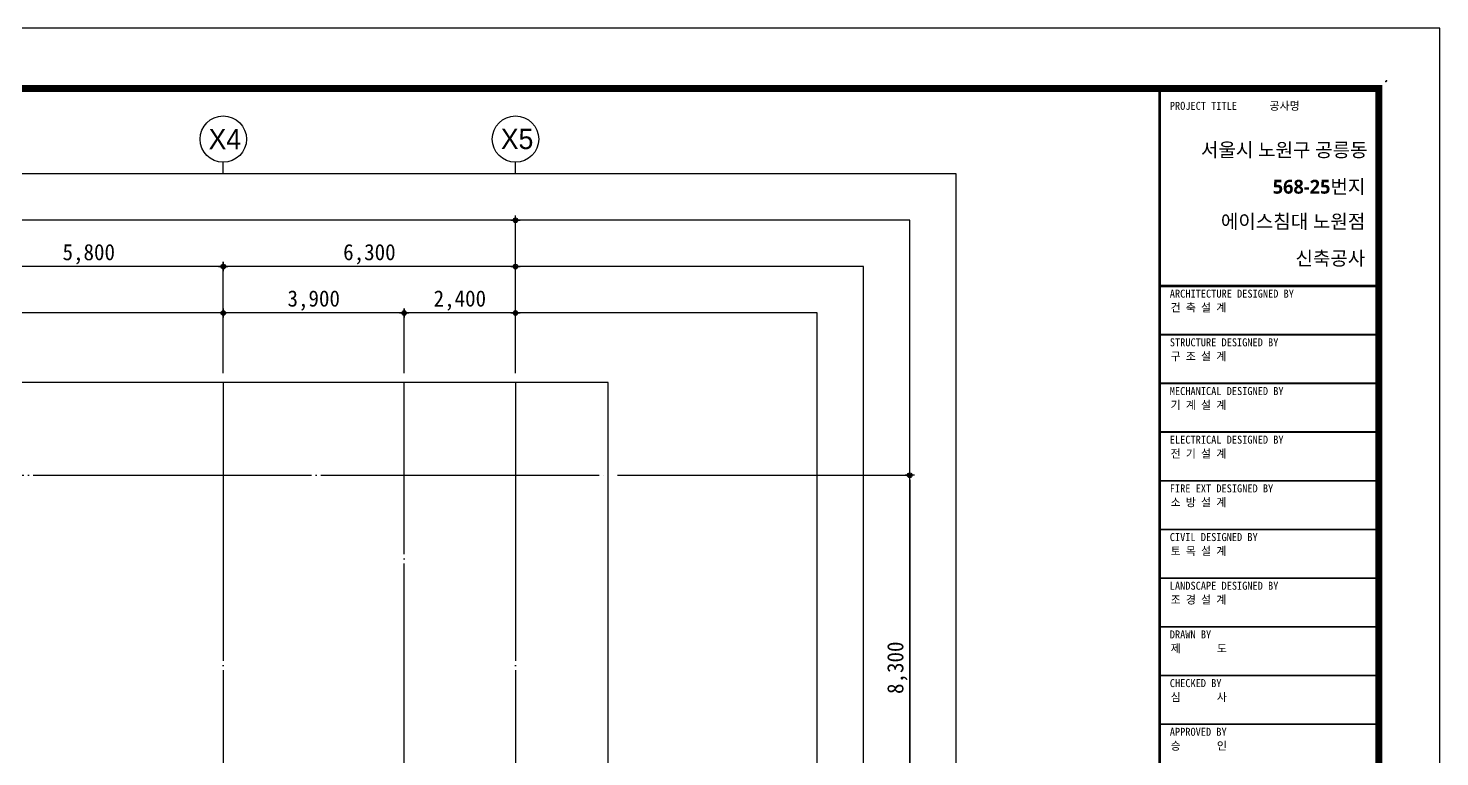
# Model space of a CAD drawing. Header units: millimetres. Extents: x 189000 to 252000, y 0 to 44550.
# Drawn here: x 221570 to 252000, y 28839 to 44550 of the extents above; entities that cross this region are included whole.
import ezdxf
from ezdxf.enums import TextEntityAlignment as Align

# ---------------------------------------------------------------- set-up
doc = ezdxf.new("R2010")
doc.units = ezdxf.units.MM
doc.header["$LTSCALE"] = 100
doc.linetypes.add('CEN', pattern=[62, 60, -1, 0, -1])
for name, color, linetype in [('A-TITLE', 2, 'Continuous'), ('CEN', 1, 'CEN'), ('DIM', 7, 'Continuous'), ('FOR', 4, 'Continuous'), ('TEXT', 3, 'Continuous'), ('새로운 블럭$0$FOR', 4, 'Continuous')]:
    doc.layers.add(name, color=color, linetype=linetype)
doc.styles.add('buble', font='')
doc.styles.get("Standard").update_dxf_attribs({"font": 'Arial.ttf'})
doc.styles.add('돋움', font='')
doc.styles.add('돋음체', font='')
doc.styles.add('맑은 고딕', font='')
doc.styles.add('새로운 블럭$0$돋음체', font='')
doc.styles.get('buble').set_extended_font_data('HY울릉도L')
doc.styles.get('돋움').set_extended_font_data('DotumChe')
doc.styles.get('돋음체').set_extended_font_data('DotumChe')
doc.styles.get('맑은 고딕').set_extended_font_data('Malgun Gothic', bold=True)
doc.styles.get('새로운 블럭$0$돋음체').set_extended_font_data('DotumChe')
doc.dimstyles.new('ISO-25', dxfattribs={"dimtxt": 2.5, "dimasz": 2.5, "dimexe": 1.25, "dimexo": 0.625, "dimtad": 1, "dimtxsty": 'Standard', "dimcen": 2.5, "dimadec": 0, "dimazin": 0, "dimtfac": 1, "dimtmove": 0, "dimatfit": 3, "dimfxl": 1, "dimarcsym": 0})

# ---------------------------------------------------------------- blocks, each defined once
blk = doc.blocks.new('Z_DOT')
at = {"layer": 'DIM', "color": 7}
for p, q in [((-1, 0), (1, 0)), ((0, -1), (0, 1))]:
    blk.add_line(p, q, dxfattribs=at)
for radius in [0.5, 0.25]:
    blk.add_circle((0, 0), radius, dxfattribs=at)
blk = doc.blocks.new('*D25')
at = {"layer": 'Defpoints', "color": 0, "transparency": 16777216}
for p in [(219975, 39409), (219975, 36909), (225775, 36909)]:
    blk.add_point(p, dxfattribs=at)
at = {"layer": 'DIM', "color": 6, "lineweight": -2, "transparency": 16777216}
for p, q in [((219975, 37109), (219975, 39409)), ((225675, 39409), (220075, 39409)), ((225775, 37109), (225775, 39409))]:
    blk.add_line(p, q, dxfattribs=at)
at = {"layer": 'DIM', "color": 6, "lineweight": -2, "transparency": 16777216, "xscale": 100, "yscale": 100, "zscale": 100, "rotation": 180}
blk.add_blockref('Z_DOT', (219975, 39409), dxfattribs=at)
at = {"layer": 'DIM', "color": 6, "lineweight": -2, "transparency": 16777216, "xscale": 100, "yscale": 100, "zscale": 100}
blk.add_blockref('Z_DOT', (225775, 39409), dxfattribs=at)
at = {"layer": 'DIM', "color": 0, "transparency": 16777216, "insert": (222875, 39677), "char_height": 350, "attachment_point": 5, "style": '돋움'}
blk.add_mtext('5,800', dxfattribs=at)
blk = doc.blocks.new('*D26')
at = {"layer": 'Defpoints', "color": 0, "transparency": 16777216}
for p in [(225775, 38409), (225775, 36909), (229675, 36909)]:
    blk.add_point(p, dxfattribs=at)
at = {"layer": 'DIM', "color": 6, "lineweight": -2, "transparency": 16777216}
for p, q in [((225775, 37109), (225775, 38409)), ((229575, 38409), (225875, 38409)), ((229675, 37109), (229675, 38409))]:
    blk.add_line(p, q, dxfattribs=at)
at = {"layer": 'DIM', "color": 6, "lineweight": -2, "transparency": 16777216, "xscale": 100, "yscale": 100, "zscale": 100, "rotation": 180}
blk.add_blockref('Z_DOT', (225775, 38409), dxfattribs=at)
at = {"layer": 'DIM', "color": 6, "lineweight": -2, "transparency": 16777216, "xscale": 100, "yscale": 100, "zscale": 100}
blk.add_blockref('Z_DOT', (229675, 38409), dxfattribs=at)
at = {"layer": 'DIM', "color": 0, "transparency": 16777216, "insert": (227725, 38677), "char_height": 350, "attachment_point": 5, "style": '돋움'}
blk.add_mtext('3,900', dxfattribs=at)
blk = doc.blocks.new('*D27')
at = {"layer": 'Defpoints', "color": 0, "transparency": 16777216}
for p in [(229675, 38409), (229675, 36909), (232075, 36909)]:
    blk.add_point(p, dxfattribs=at)
at = {"layer": 'DIM', "color": 6, "lineweight": -2, "transparency": 16777216}
for p, q in [((229675, 37109), (229675, 38409)), ((231975, 38409), (229775, 38409)), ((232075, 37109), (232075, 38409))]:
    blk.add_line(p, q, dxfattribs=at)
at = {"layer": 'DIM', "color": 6, "lineweight": -2, "transparency": 16777216, "xscale": 100, "yscale": 100, "zscale": 100, "rotation": 180}
blk.add_blockref('Z_DOT', (229675, 38409), dxfattribs=at)
at = {"layer": 'DIM', "color": 6, "lineweight": -2, "transparency": 16777216, "xscale": 100, "yscale": 100, "zscale": 100}
blk.add_blockref('Z_DOT', (232075, 38409), dxfattribs=at)
at = {"layer": 'DIM', "color": 0, "transparency": 16777216, "insert": (230875, 38677), "char_height": 350, "attachment_point": 5, "style": '돋움'}
blk.add_mtext('2,400', dxfattribs=at)
blk = doc.blocks.new('*D28')
at = {"layer": 'Defpoints', "color": 0, "transparency": 16777216}
for p in [(225775, 39409), (225775, 36909), (232075, 36909)]:
    blk.add_point(p, dxfattribs=at)
at = {"layer": 'DIM', "color": 6, "lineweight": -2, "transparency": 16777216}
for p, q in [((225775, 37109), (225775, 39409)), ((231975, 39409), (225875, 39409)), ((232075, 37109), (232075, 39409))]:
    blk.add_line(p, q, dxfattribs=at)
at = {"layer": 'DIM', "color": 6, "lineweight": -2, "transparency": 16777216, "xscale": 100, "yscale": 100, "zscale": 100, "rotation": 180}
blk.add_blockref('Z_DOT', (225775, 39409), dxfattribs=at)
at = {"layer": 'DIM', "color": 6, "lineweight": -2, "transparency": 16777216, "xscale": 100, "yscale": 100, "zscale": 100}
blk.add_blockref('Z_DOT', (232075, 39409), dxfattribs=at)
at = {"layer": 'DIM', "color": 0, "transparency": 16777216, "insert": (228925, 39677), "char_height": 350, "attachment_point": 5, "style": '돋움'}
blk.add_mtext('6,300', dxfattribs=at)
blk = doc.blocks.new('*D29')
at = {"layer": 'Defpoints', "color": 0, "transparency": 16777216}
for p in [(205075, 40409), (205075, 36909), (232075, 36909)]:
    blk.add_point(p, dxfattribs=at)
at = {"layer": 'DIM', "color": 6, "lineweight": -2, "transparency": 16777216}
for p, q in [((205075, 37109), (205075, 40409)), ((231975, 40409), (205175, 40409)), ((232075, 37109), (232075, 40409))]:
    blk.add_line(p, q, dxfattribs=at)
at = {"layer": 'DIM', "color": 6, "lineweight": -2, "transparency": 16777216, "xscale": 100, "yscale": 100, "zscale": 100, "rotation": 180}
blk.add_blockref('Z_DOT', (205075, 40409), dxfattribs=at)
at = {"layer": 'DIM', "color": 6, "lineweight": -2, "transparency": 16777216, "xscale": 100, "yscale": 100, "zscale": 100}
blk.add_blockref('Z_DOT', (232075, 40409), dxfattribs=at)
at = {"layer": 'DIM', "color": 0, "transparency": 16777216, "insert": (218575, 40677), "char_height": 350, "attachment_point": 5, "style": '돋움'}
blk.add_mtext('27,000', dxfattribs=at)
blk = doc.blocks.new('*D40')
at = {"layer": 'Defpoints', "color": 0, "transparency": 16777216}
for p in [(234075, 34909), (234075, 26609), (240575, 26609)]:
    blk.add_point(p, dxfattribs=at)
at = {"layer": 'DIM', "color": 6, "lineweight": -2, "transparency": 16777216}
for p, q in [((234275, 34909), (240575, 34909)), ((240575, 34809), (240575, 26709)), ((234275, 26609), (240575, 26609))]:
    blk.add_line(p, q, dxfattribs=at)
at = {"layer": 'DIM', "color": 6, "lineweight": -2, "transparency": 16777216, "xscale": 100, "yscale": 100, "zscale": 100}
for p, rotation in [((240575, 34909), 90), ((240575, 26609), 270)]:
    blk.add_blockref('Z_DOT', p, dxfattribs=dict(at, rotation=rotation))
at = {"layer": 'DIM', "color": 0, "transparency": 16777216, "insert": (240307, 30759), "char_height": 350, "attachment_point": 5, "rotation": 90, "style": '돋움'}
blk.add_mtext('8,300', dxfattribs=at)
blk = doc.blocks.new('A$C0DB842BB')
for p in [(61838, 43400), (61852, 43414)]:
    blk.add_point(p)
at = {"layer": 'FOR', "color": 1}
blk.add_lwpolyline([(63000, 0), (63000, 44550), (0, 44550), (0, 0)], close=True, dxfattribs=at)
at = {"layer": 'FOR', "color": 7, "const_width": 150}
blk.add_lwpolyline([(61688, 43250), (2187, 43250), (2187, 1750), (61688, 1750)], close=True, dxfattribs=at)
at = {"layer": 'FOR', "color": 7}
for points, const_width in [([(56963, 1750), (56963, 43250)], 56.2), ([(56963, 38992), (61688, 38992)], 56.2), ([(56963, 37942), (61688, 37942)], 37.5), ([(56963, 36892), (61688, 36892)], 37.5), ([(56963, 35842), (61688, 35842)], 37.5), ([(56963, 34792), (61688, 34792)], 37.5), ([(56963, 33742), (61688, 33742)], 37.5), ([(56963, 32692), (61688, 32692)], 37.5), ([(56963, 31642), (61688, 31642)], 37.5), ([(56963, 30592), (61688, 30592)], 37.5), ([(56963, 29542), (61688, 29542)], 37.5)]:
    blk.add_lwpolyline(points, dxfattribs=dict(at, const_width=const_width))
for s, style, p in [('공사명', '돋음체', (59330, 42788)), ('건 축 설 계', '새로운 블럭$0$돋음체', (57198, 38439)), ('구 조 설 계', '새로운 블럭$0$돋음체', (57198, 37389)), ('기 계 설 계', '새로운 블럭$0$돋음체', (57198, 36339)), ('전 기 설 계', '새로운 블럭$0$돋음체', (57198, 35289)), ('소 방 설 계', '새로운 블럭$0$돋음체', (57198, 34239)), ('토 목 설 계', '새로운 블럭$0$돋음체', (57198, 33189)), ('조 경 설 계', '새로운 블럭$0$돋음체', (57198, 32139)), ('제       도', '새로운 블럭$0$돋음체', (57198, 31089)), ('심       사', '새로운 블럭$0$돋음체', (57198, 30039)), ('승       인', '새로운 블럭$0$돋음체', (57198, 28989))]:
    blk.add_text(s, height=172.5, dxfattribs=dict(style=style)).set_placement(p)
at = {"layer": 'A-TITLE', "style": '맑은 고딕'}
for s, p in [('서울시 노원구 공릉동', (61443, 41686)), ('568-25번지', (61395, 40892)), ('에이스침대 노원점', (61395, 40142)), ('신축공사', (61395, 39348))]:
    blk.add_text(s, height=300, dxfattribs=at).set_placement(p, align=Align.BOTTOM_RIGHT)
at = {"layer": 'FOR', "color": 7, "linetype": 'Continuous', "style": '돋음체', "width": 1}
blk.add_text('PROJECT TITLE', height=172.5, dxfattribs=at).set_placement((57180, 42790))
at = {"layer": '새로운 블럭$0$FOR', "color": 7, "linetype": 'Continuous', "style": '새로운 블럭$0$돋음체', "width": 1}
for s, p in [('ARCHITECTURE DESIGNED BY', (57180, 38740)), ('STRUCTURE DESIGNED BY', (57180, 37690)), ('MECHANICAL DESIGNED BY', (57180, 36640)), ('ELECTRICAL DESIGNED BY', (57180, 35591)), ('FIRE EXT DESIGNED BY', (57180, 34541)), ('CIVIL DESIGNED BY', (57180, 33491)), ('LANDSCAPE DESIGNED BY', (57180, 32441)), ('DRAWN BY', (57180, 31391)), ('CHECKED BY', (57180, 30341)), ('APPROVED BY', (57180, 29291))]:
    blk.add_text(s, height=172.5, dxfattribs=at).set_placement(p)

msp = doc.modelspace()

# ---------------------------------------------------------------- linework, layer by layer
at = {"layer": 'CEN'}
for p, q in [((225775.3, 36909.1), (225775.3, 7809.1)), ((229675.3, 20809.1), (229675.3, 36909.1)), ((232075.3, 36909.1), (232075.3, 7809.1)), ((203075.3, 34909.1), (234075.3, 34909.1))]:
    msp.add_line(p, q, dxfattribs=at)
at = {"layer": 'Defpoints', "color": 26}
for points in [[(241575.3, 41409.1), (195575.3, 41409.1), (195575.3, 3309.1), (241575.3, 3309.1)], [(240575.3, 40409.1), (196575.3, 40409.1), (196575.3, 4309.1), (240575.3, 4309.1)], [(239575.3, 39409.1), (197575.3, 39409.1), (197575.3, 5309.1), (239575.3, 5309.1)], [(238575.3, 38409.1), (198575.3, 38409.1), (198575.3, 6309.1), (238575.3, 6309.1)], [(234075.3, 36909.1), (203075.3, 36909.1), (203075.3, 7809.1), (234075.3, 7809.1)]]:
    msp.add_lwpolyline(points, close=True, dxfattribs=at)
at = {"layer": 'DIM', "color": 6}
for p, q in [((225775.3, 41409.1), (225775.3, 41659.1)), ((232075.3, 41409.1), (232075.3, 41659.1))]:
    msp.add_line(p, q, dxfattribs=at)
for centre in [(225775.3, 42159.1), (232075.3, 42159.1)]:
    msp.add_circle(centre, 500, dxfattribs=at)

# ---------------------------------------------------------------- block references
at = {"layer": 'TEXT'}
msp.add_blockref('A$C0DB842BB', (189000, 0), dxfattribs=at)

# ---------------------------------------------------------------- texts
at = {"layer": 'DIM', "color": 3, "style": 'buble'}
for s, p in [('X4', (225809.5, 42159.1)), ('X5', (232109.5, 42159.1))]:
    msp.add_text(s, height=437.5, dxfattribs=at).set_placement(p, align=Align.MIDDLE)

# ---------------------------------------------------------------- dimensions: what is measured, and where the dimension line sits
at = {"layer": 'DIM'}
for base, p1, p2, angle, picture, middle in [((205075.3, 40409.1), (232075.3, 36909.1), (205075.3, 36909.1), 180, '*D29', (218575.3, 40677.5)), ((219975.3, 39409.1), (225775.3, 36909.1), (219975.3, 36909.1), 180, '*D25', (222875.3, 39677.5)), ((225775.3, 39409.1), (232075.3, 36909.1), (225775.3, 36909.1), 180, '*D28', (228925.3, 39677.5)), ((225775.3, 38409.1), (229675.3, 36909.1), (225775.3, 36909.1), 180, '*D26', (227725.3, 38677.5)), ((229675.3, 38409.1), (232075.3, 36909.1), (229675.3, 36909.1), 180, '*D27', (230875.3, 38677.5)), ((240575.3, 26609.1), (234075.3, 34909.1), (234075.3, 26609.1), 270, '*D40', (240306.9, 30759.1))]:
    dim = msp.add_linear_dim(base=base, p1=p1, p2=p2, angle=angle, dimstyle='ISO-25', override={"dimscale": 100, "dimtxt": 3.5, "dimasz": 1, "dimexe": 0, "dimexo": 2, "dimgap": 0.6, "dimdec": 0, "dimlunit": 6, "dimtxsty": '돋움', "dimblk1": 'Z_DOT', "dimblk2": 'Z_DOT', "dimsah": 1, "dimclrd": 6, "dimclre": 6, "dimtix": 1}, dxfattribs=at)
    dim.commit()
    dim.dimension.update_dxf_attribs({"geometry": picture, "text_midpoint": middle})

doc.saveas('drawing.dxf')
